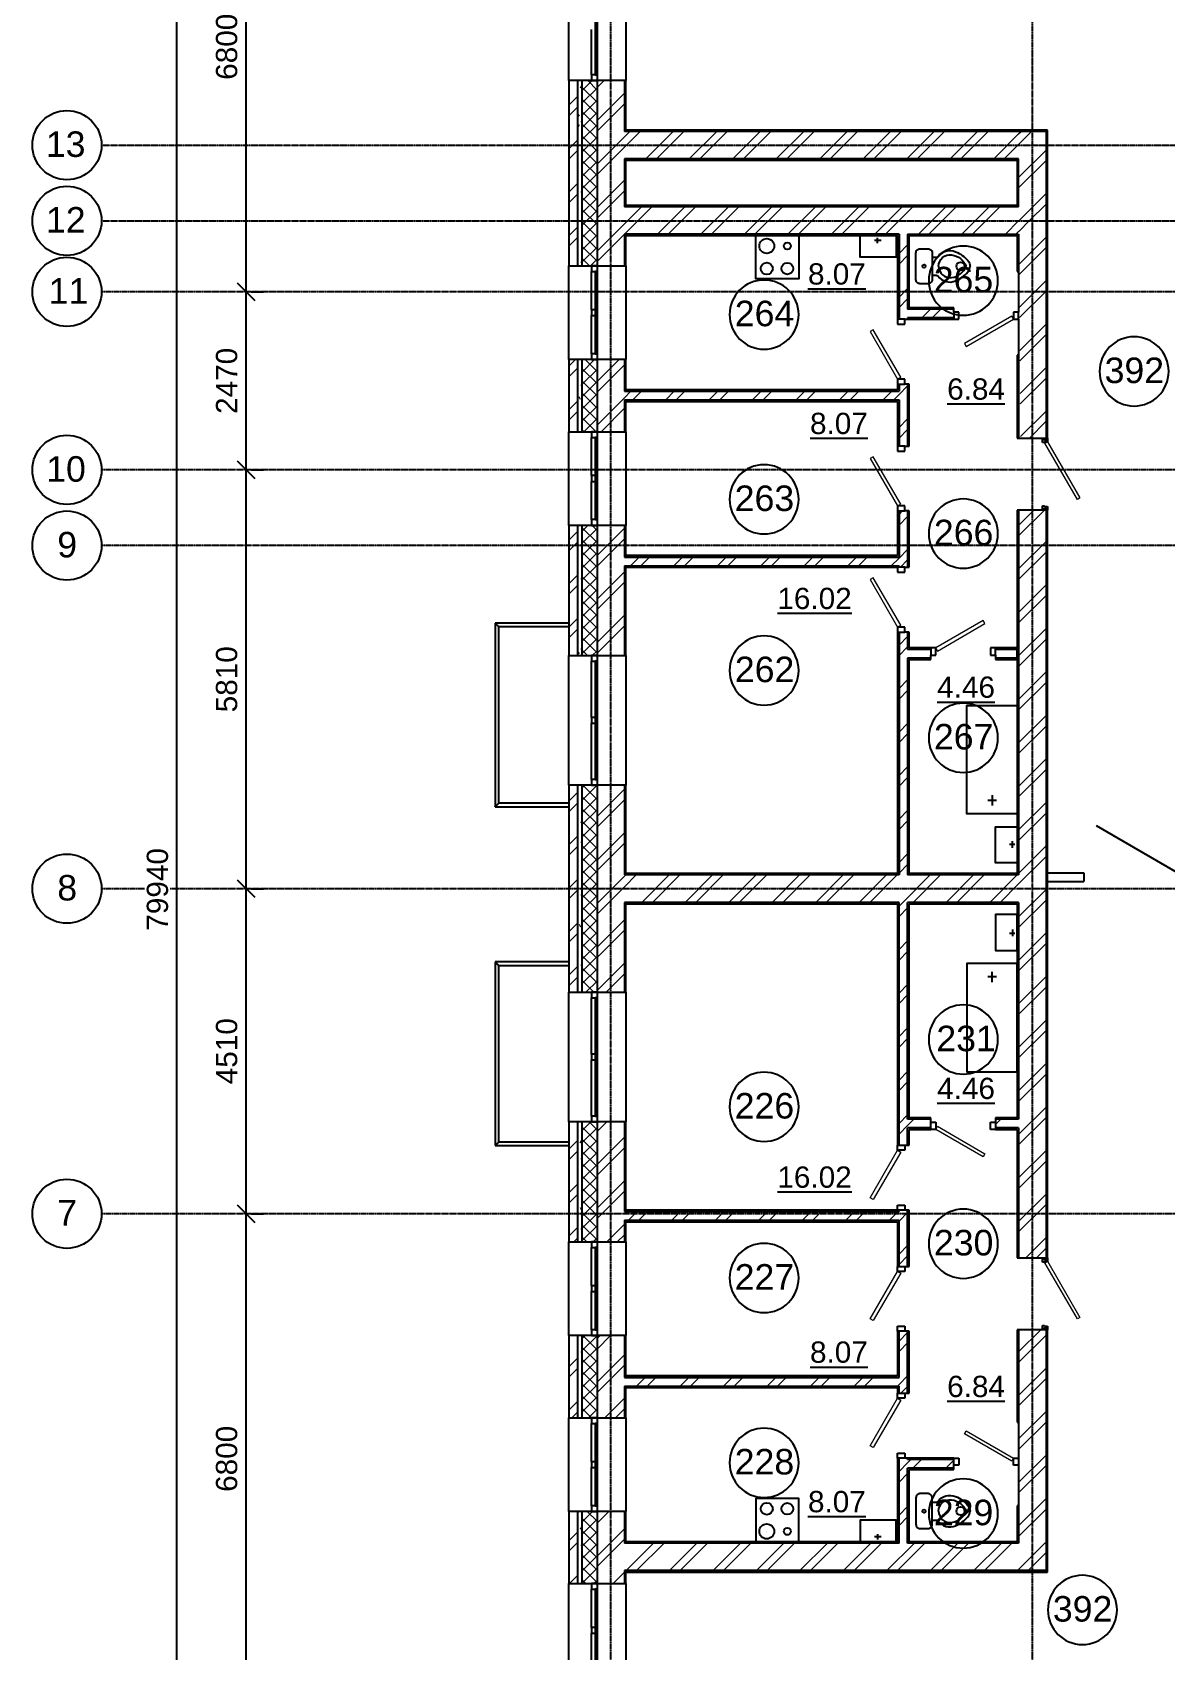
# Model space of a CAD drawing. Header units: millimetres. Extents: x -3463 to 813393, y -106315 to 159215.
# Drawn here: x 265026 to 280738, y 34121 to 56558 of the extents above; entities that cross this region are included whole.
import ezdxf

# ---------------------------------------------------------------- set-up
doc = ezdxf.new("R2010")
doc.units = ezdxf.units.MM
doc.linetypes.add('Линия сетки', pattern=[22.225, 12.7, -3.175, 3.175, -3.175])
doc.layers.add('AXIS_', color=252, linetype='Continuous')
doc.layers.add('PLANS_', color=252, linetype='Continuous')
doc.styles.add('arial', font='arial.ttf')
doc.styles.add('Arial_1', font='arial.ttf', dxfattribs={"height": 295.05988})

# ---------------------------------------------------------------- blocks, each defined once
blk = doc.blocks.new('_Oblique')
at = {"color": 0, "linetype": 'ByBlock', "lineweight": -2}
blk.add_line((-0.5, -0.5), (0.5, 0.5), dxfattribs=at)
blk = doc.blocks.new('A$C3b8b2b00')
at = {"layer": 'AXIS_', "linetype": 'Линия сетки'}
for p, q in [((-5210, -43892), (-5210, 40959)), ((640, -43892), (640, 40959)), ((-12276, 9956), (16266, 9956)), ((-12276, 8906), (16266, 8906)), ((16266, 7921), (-12276, 7921)), ((16266, 5451), (-12276, 5451)), ((16266, 4401), (-12276, 4401)), ((16266, -359), (-12276, -359)), ((16266, -4869), (-12276, -4869))]:
    blk.add_line(p, q, dxfattribs=at)
at = {"layer": 'AXIS_'}
for p, q in [((-11229, -40579), (-11229, 39841)), ((-10269, 7681), (-10269, 14961)), ((-10269, 5211), (-10269, 8161)), ((-10198, 7921), (-10029, 7921)), ((-10198, 7921), (-10029, 7921)), ((-10269, -599), (-10269, 5691)), ((-10198, 5451), (-10029, 5451)), ((-10198, 5451), (-10029, 5451)), ((-10269, -5109), (-10269, -119)), ((-10198, -359), (-10029, -359)), ((-10198, -359), (-10029, -359)), ((-10269, -11909), (-10269, -4629)), ((-10198, -4869), (-10029, -4869)), ((-10198, -4869), (-10029, -4869))]:
    blk.add_line(p, q, dxfattribs=at)
for centre in [(-12756, 9956), (-12756, 8906), (-12756, 7921), (-12756, 5451), (-12756, 4401), (-12756, -359), (-12756, -4869)]:
    blk.add_circle(centre, 480, dxfattribs=at)
at = {"layer": 'PLANS_'}
for p, q in [((-5790, 10851), (-5790, 12351)), ((-5000, 12351), (-5000, 10851)), ((-5425, 12271), (-5425, 10931)), ((-5395, 10931), (-5395, 12271)), ((-5475, 10931), (-5475, 11561)), ((-5670, 10851), (-5670, 8281)), ((-5610, 10851), (-5610, 8281)), ((-5395, 10931), (-5475, 10931)), ((-5475, 10931), (-5475, 10851)), ((-5475, 10851), (-5395, 10851)), ((-5425, 10931), (-5395, 10931)), ((-5400, 10851), (-5400, 8281)), ((-5395, 10851), (-5395, 10931)), ((-5020, 10851), (-5020, 10146)), ((830, 10146), (-5020, 10146)), ((-5000, 10166), (-5000, 10146)), ((830, 10146), (830, 5891)), ((-5020, 9766), (-5020, 9101)), ((450, 9766), (-5020, 9766)), ((-5000, 9766), (-5000, 9746)), ((450, 9101), (450, 9766)), ((450, 9101), (-5020, 9101)), ((-5000, 9121), (-5000, 9101)), ((-5020, 8721), (-5020, 8281)), ((-1210, 8721), (-5020, 8721)), ((-5000, 8721), (-5000, 8701)), ((-1210, 8721), (-1210, 7541)), ((-1090, 8721), (-1090, 7681)), ((-1090, 8721), (450, 8721)), ((450, 8721), (450, 8201)), ((-5790, 6981), (-5790, 8281)), ((-5395, 8281), (-5475, 8281)), ((-5475, 8281), (-5475, 8201)), ((-5475, 8201), (-5395, 8201)), ((-5475, 7671), (-5475, 8201)), ((-5395, 8201), (-5425, 8201)), ((-5425, 8201), (-5425, 7061)), ((-5395, 8201), (-5395, 8281)), ((-5395, 7061), (-5395, 8201)), ((-5000, 8281), (-5000, 6981)), ((-5395, 7671), (-5475, 7671)), ((-5475, 7671), (-5475, 7591)), ((-5395, 7591), (-5395, 7671)), ((-450, 7681), (-1090, 7681)), ((-380, 7641), (-450, 7641)), ((-450, 7641), (-450, 7541)), ((-380, 7541), (-380, 7641)), ((450, 7641), (380, 7641)), ((380, 7641), (380, 7541)), ((450, 7541), (450, 7641)), ((-5475, 7591), (-5395, 7591)), ((-5475, 7061), (-5475, 7591)), ((-1130, 7541), (-1230, 7541)), ((-1230, 7541), (-1230, 7471)), ((-1230, 7471), (-1130, 7471)), ((-1130, 7471), (-1130, 7541)), ((-1090, 7561), (-1090, 7541)), ((-450, 7561), (-1090, 7561)), ((-450, 7541), (-380, 7541)), ((380, 7541), (450, 7541)), ((-5670, 6981), (-5670, 5981)), ((-5610, 6981), (-5610, 5981)), ((-5395, 7061), (-5475, 7061)), ((-5475, 7061), (-5475, 6981)), ((-5475, 6981), (-5395, 6981)), ((-5425, 7061), (-5395, 7061)), ((-5400, 6981), (-5400, 5981)), ((-5395, 6981), (-5395, 7061)), ((-5020, 6981), (-5020, 6541)), ((450, 7041), (450, 5891)), ((-5020, 6541), (-1210, 6541)), ((-5000, 6561), (-5000, 6541)), ((-1230, 6711), (-1230, 6641)), ((-1130, 6711), (-1230, 6711)), ((-1230, 6641), (-1130, 6641)), ((-1210, 6641), (-1210, 6541)), ((-1130, 6641), (-1130, 6711)), ((-1090, 6641), (-1090, 5781)), ((-5020, 6421), (-1210, 6421)), ((-5020, 6421), (-5020, 5981)), ((-5000, 6421), (-5000, 6401)), ((-1210, 6421), (-1210, 5781)), ((-5790, 4681), (-5790, 5981)), ((-5395, 5981), (-5475, 5981)), ((-5475, 5981), (-5475, 5901)), ((-5475, 5901), (-5395, 5901)), ((-5475, 5371), (-5475, 5901)), ((-5395, 5901), (-5425, 5901)), ((-5425, 5901), (-5425, 4761)), ((-5395, 5901), (-5395, 5981)), ((-5395, 4761), (-5395, 5901)), ((-5000, 5981), (-5000, 4681)), ((780, 5891), (850, 5891)), ((780, 5871), (780, 5891)), ((780, 5831), (780, 5871)), ((780, 5871), (850, 5871)), ((850, 5871), (780, 5871)), ((810, 5841), (810, 5831)), ((850, 5841), (810, 5841)), ((850, 5891), (850, 5871)), ((850, 5871), (850, 5841)), ((-1130, 5781), (-1230, 5781)), ((-1230, 5781), (-1230, 5711)), ((-1230, 5711), (-1130, 5711)), ((-1130, 5711), (-1130, 5781)), ((810, 5831), (780, 5831)), ((-5395, 5371), (-5475, 5371)), ((-5475, 5371), (-5475, 5291)), ((-5475, 5291), (-5395, 5291)), ((-5475, 4761), (-5475, 5291)), ((-5395, 5291), (-5395, 5371)), ((-1230, 4951), (-1230, 4881)), ((-1130, 4951), (-1230, 4951)), ((-1130, 4881), (-1130, 4951)), ((780, 4951), (810, 4951)), ((780, 4911), (780, 4951)), ((810, 4951), (810, 4941)), ((810, 4941), (850, 4941)), ((850, 4941), (850, 4911)), ((-5395, 4761), (-5475, 4761)), ((-5475, 4761), (-5475, 4681)), ((-5425, 4761), (-5395, 4761)), ((-5395, 4681), (-5395, 4761)), ((-1230, 4881), (-1130, 4881)), ((-1210, 4881), (-1210, 4241)), ((-1090, 4881), (-1090, 4101)), ((450, 4891), (450, -169)), ((850, 4911), (780, 4911)), ((780, 4891), (780, 4911)), ((780, 4911), (850, 4911)), ((850, 4891), (780, 4891)), ((830, 4891), (830, -5479)), ((850, 4911), (850, 4891)), ((-5670, 4681), (-5670, 2876)), ((-5610, 4681), (-5610, 2876)), ((-5475, 4681), (-5395, 4681)), ((-5400, 4681), (-5400, 2876)), ((-5020, 4681), (-5020, 4241)), ((-5020, 4241), (-1210, 4241)), ((-5020, 4121), (-1210, 4121)), ((-5020, 4121), (-5020, 2876)), ((-5000, 4261), (-5000, 4241)), ((-5000, 4121), (-5000, 4101)), ((-1130, 4101), (-1230, 4101)), ((-1230, 4101), (-1230, 4031)), ((-1210, 4121), (-1210, 4101)), ((-1130, 4031), (-1130, 4101)), ((-1230, 4031), (-1130, 4031)), ((-5790, 3326), (-6815, 3326)), ((-6815, 3326), (-6815, 776)), ((-6765, 3276), (-5790, 3276)), ((-6765, 826), (-6765, 3276)), ((-1230, 3271), (-1230, 3201)), ((-1130, 3271), (-1230, 3271)), ((-1230, 3201), (-1130, 3201)), ((-1210, 3201), (-1210, -169)), ((-1130, 3201), (-1130, 3271)), ((-1090, 3201), (-1090, 2961)), ((-770, 2961), (-1090, 2961)), ((-700, 2981), (-770, 2981)), ((-770, 2981), (-770, 2881)), ((-700, 2881), (-700, 2981)), ((60, 2981), (60, 2881)), ((130, 2981), (60, 2981)), ((130, 2881), (130, 2981)), ((430, 2961), (130, 2961)), ((-5790, 1076), (-5790, 2876)), ((-5395, 2876), (-5475, 2876)), ((-5475, 2876), (-5475, 2796)), ((-5475, 2796), (-5395, 2796)), ((-5475, 2016), (-5475, 2796)), ((-5395, 2796), (-5425, 2796)), ((-5425, 2796), (-5425, 1156)), ((-5395, 2796), (-5395, 2876)), ((-5395, 1156), (-5395, 2796)), ((-5000, 2876), (-5000, 1076)), ((-1090, 2841), (-1090, -169)), ((-770, 2841), (-1090, 2841)), ((-770, 2881), (-700, 2881)), ((60, 2881), (130, 2881)), ((430, 2841), (130, 2841)), ((-5395, 2016), (-5475, 2016)), ((-5475, 2016), (-5475, 1936)), ((-5475, 1936), (-5395, 1936)), ((-5475, 1156), (-5475, 1936)), ((-5395, 1936), (-5395, 2016)), ((-5395, 1156), (-5475, 1156)), ((-5475, 1156), (-5475, 1076)), ((-5425, 1156), (-5395, 1156)), ((-5395, 1076), (-5395, 1156)), ((-5670, 1076), (-5670, -1794)), ((-5610, 1076), (-5610, -1794)), ((-5475, 1076), (-5395, 1076)), ((-5400, 1076), (-5400, -1794)), ((-5020, 1076), (-5020, -169)), ((-6815, 776), (-5790, 776)), ((-5790, 826), (-6765, 826)), ((-1210, -169), (-5020, -169)), ((-5000, -149), (-5000, -169)), ((450, -169), (-1090, -169)), ((-1210, -549), (-5020, -549)), ((-5020, -549), (-5020, -1794)), ((-5000, -549), (-5000, -569)), ((-1210, -3919), (-1210, -549)), ((450, -549), (-1090, -549)), ((-1090, -3559), (-1090, -549)), ((450, -549), (450, -3559)), ((-5790, -1374), (-6815, -1374)), ((-6815, -1374), (-6815, -3924)), ((-6765, -1424), (-5790, -1424)), ((-6765, -3874), (-6765, -1424)), ((-5790, -3594), (-5790, -1794)), ((-5395, -1794), (-5475, -1794)), ((-5475, -1794), (-5475, -1874)), ((-5395, -1874), (-5395, -1794)), ((-5000, -1794), (-5000, -3594)), ((-5475, -1874), (-5395, -1874)), ((-5475, -2654), (-5475, -1874)), ((-5395, -1874), (-5425, -1874)), ((-5425, -1874), (-5425, -3514)), ((-5395, -3514), (-5395, -1874)), ((-5395, -2654), (-5475, -2654)), ((-5475, -2654), (-5475, -2734)), ((-5395, -2734), (-5395, -2654)), ((-5475, -2734), (-5395, -2734)), ((-5475, -3514), (-5475, -2734)), ((-5395, -3514), (-5475, -3514)), ((-5475, -3514), (-5475, -3594)), ((-5425, -3514), (-5395, -3514)), ((-5395, -3594), (-5395, -3514)), ((-770, -3559), (-1090, -3559)), ((450, -3559), (130, -3559)), ((-5670, -3594), (-5670, -5259)), ((-5610, -3594), (-5610, -5259)), ((-5475, -3594), (-5395, -3594)), ((-5400, -3594), (-5400, -5259)), ((-5020, -3594), (-5020, -4839)), ((-1090, -3919), (-1090, -3679)), ((-770, -3679), (-1090, -3679)), ((-770, -3599), (-700, -3599)), ((-770, -3699), (-770, -3599)), ((-700, -3699), (-770, -3699)), ((-700, -3599), (-700, -3699)), ((60, -3599), (130, -3599)), ((60, -3699), (60, -3599)), ((130, -3699), (60, -3699)), ((130, -3599), (130, -3699)), ((450, -3679), (130, -3679)), ((450, -3679), (450, -5479)), ((-6815, -3924), (-5790, -3924)), ((-5790, -3874), (-6765, -3874)), ((-1230, -3919), (-1130, -3919)), ((-1230, -3989), (-1230, -3919)), ((-1130, -3989), (-1230, -3989)), ((-1130, -3919), (-1130, -3989)), ((-5020, -4839), (-1210, -4839)), ((-5000, -4819), (-5000, -4839)), ((-1230, -4819), (-1230, -4749)), ((-1230, -4749), (-1130, -4749)), ((-1130, -4819), (-1230, -4819)), ((-1210, -4839), (-1210, -4819)), ((-1130, -4749), (-1130, -4819)), ((-1090, -5599), (-1090, -4819)), ((-5020, -4959), (-1210, -4959)), ((-5020, -4959), (-5020, -5259)), ((-5000, -4959), (-5000, -4979)), ((-1210, -5599), (-1210, -4959)), ((-5790, -6559), (-5790, -5259)), ((-5395, -5259), (-5475, -5259)), ((-5475, -5259), (-5475, -5339)), ((-5475, -5339), (-5395, -5339)), ((-5475, -5869), (-5475, -5339)), ((-5395, -5339), (-5425, -5339)), ((-5425, -5339), (-5425, -6479)), ((-5395, -5339), (-5395, -5259)), ((-5395, -6479), (-5395, -5339)), ((-5000, -5259), (-5000, -6559)), ((-1230, -5599), (-1130, -5599)), ((-1230, -5669), (-1230, -5599)), ((-1130, -5599), (-1130, -5669)), ((780, -5479), (850, -5479)), ((780, -5499), (780, -5479)), ((780, -5539), (780, -5499)), ((780, -5499), (850, -5499)), ((850, -5499), (780, -5499)), ((810, -5539), (780, -5539)), ((810, -5529), (810, -5539)), ((850, -5529), (810, -5529)), ((850, -5479), (850, -5499)), ((850, -5499), (850, -5529)), ((-1130, -5669), (-1230, -5669)), ((-5395, -5869), (-5475, -5869)), ((-5475, -5869), (-5475, -5949)), ((-5475, -5949), (-5395, -5949)), ((-5475, -6479), (-5475, -5949)), ((-5395, -5949), (-5395, -5869)), ((-5395, -6479), (-5475, -6479)), ((-5475, -6479), (-5475, -6559)), ((-5425, -6479), (-5395, -6479)), ((-5395, -6559), (-5395, -6479)), ((-1230, -6499), (-1230, -6429)), ((-1230, -6429), (-1130, -6429)), ((-1130, -6499), (-1230, -6499)), ((-1210, -7139), (-1210, -6499)), ((-1130, -6429), (-1130, -6499)), ((-1090, -7359), (-1090, -6499)), ((450, -6479), (450, -7759)), ((780, -6419), (810, -6419)), ((780, -6459), (780, -6419)), ((850, -6459), (780, -6459)), ((780, -6479), (780, -6459)), ((780, -6459), (850, -6459)), ((850, -6479), (780, -6479)), ((810, -6419), (810, -6429)), ((810, -6429), (850, -6429)), ((830, -6479), (830, -9819)), ((850, -6429), (850, -6459)), ((850, -6459), (850, -6479)), ((-5670, -6559), (-5670, -7699)), ((-5610, -6559), (-5610, -7699)), ((-5475, -6559), (-5395, -6559)), ((-5400, -6559), (-5400, -7699)), ((-5020, -6559), (-5020, -7139)), ((-5020, -7139), (-1210, -7139)), ((-5000, -7119), (-5000, -7139)), ((-5020, -7259), (-1210, -7259)), ((-5020, -7259), (-5020, -7699)), ((-5000, -7259), (-5000, -7279)), ((-1230, -7359), (-1130, -7359)), ((-1230, -7429), (-1230, -7359)), ((-1210, -7359), (-1210, -7259)), ((-1130, -7359), (-1130, -7429)), ((-1130, -7429), (-1230, -7429)), ((-5790, -8999), (-5790, -7699)), ((-5395, -7699), (-5475, -7699)), ((-5475, -7699), (-5475, -7779)), ((-5475, -7779), (-5395, -7779)), ((-5475, -8309), (-5475, -7779)), ((-5395, -7779), (-5425, -7779)), ((-5425, -7779), (-5425, -8919)), ((-5395, -7779), (-5395, -7699)), ((-5395, -8919), (-5395, -7779)), ((-5000, -7699), (-5000, -8999)), ((-1230, -8259), (-1230, -8189)), ((-1230, -8189), (-1130, -8189)), ((-1130, -8259), (-1230, -8259)), ((-1210, -9439), (-1210, -8259)), ((-1130, -8189), (-1130, -8259)), ((-1090, -8279), (-1090, -8259)), ((-450, -8279), (-1090, -8279)), ((-450, -8259), (-380, -8259)), ((-450, -8359), (-450, -8259)), ((-380, -8259), (-380, -8359)), ((380, -8359), (380, -8259)), ((380, -8259), (450, -8259)), ((450, -8259), (450, -8359)), ((-5395, -8309), (-5475, -8309)), ((-5475, -8309), (-5475, -8389)), ((-5475, -8389), (-5395, -8389)), ((-5475, -8919), (-5475, -8389)), ((-5395, -8389), (-5395, -8309)), ((-1090, -9439), (-1090, -8399)), ((-450, -8399), (-1090, -8399)), ((-380, -8359), (-450, -8359)), ((450, -8359), (380, -8359)), ((-5395, -8919), (-5475, -8919)), ((-5475, -8919), (-5475, -8999)), ((-5425, -8919), (-5395, -8919)), ((-5395, -8999), (-5395, -8919)), ((450, -8919), (450, -9439)), ((-5670, -8999), (-5670, -9999)), ((-5610, -8999), (-5610, -9999)), ((-5475, -8999), (-5395, -8999)), ((-5400, -8999), (-5400, -9999)), ((-5020, -8999), (-5020, -9439)), ((-5000, -9419), (-5000, -9439)), ((-1210, -9439), (-5020, -9439)), ((450, -9439), (-1090, -9439)), ((830, -9819), (-5020, -9819)), ((-5020, -9819), (-5020, -9999)), ((-5000, -9819), (-5000, -9839)), ((-5790, -11299), (-5790, -9999)), ((-5395, -9999), (-5475, -9999)), ((-5475, -9999), (-5475, -10079)), ((-5475, -10079), (-5395, -10079)), ((-5475, -10609), (-5475, -10079)), ((-5395, -10079), (-5425, -10079)), ((-5425, -10079), (-5425, -11219)), ((-5395, -10079), (-5395, -9999)), ((-5395, -11219), (-5395, -10079)), ((-5000, -9999), (-5000, -11299)), ((-5395, -10609), (-5475, -10609)), ((-5475, -10609), (-5475, -10689)), ((-5475, -10689), (-5395, -10689)), ((-5475, -11219), (-5475, -10689)), ((-5395, -10689), (-5395, -10609))]:
    blk.add_line(p, q, dxfattribs=at)
at = {"layer": 'PLANS_', "lineweight": 25}
for p, q in [((-5000, 10851), (-5790, 10851)), ((-5790, 10851), (-5790, 8281)), ((-5000, 10166), (-5000, 10851)), ((850, 10166), (-5000, 10166)), ((850, 5891), (850, 10166)), ((-5000, 9121), (-5000, 9746)), ((-5000, 9746), (430, 9746)), ((430, 9746), (430, 9121)), ((430, 9121), (-5000, 9121)), ((-5000, 8281), (-5000, 8701)), ((-5000, 8701), (-1230, 8701)), ((-1230, 8701), (-1230, 7541)), ((-1070, 7701), (-1070, 8701)), ((-1070, 8701), (430, 8701)), ((430, 8701), (430, 8201)), ((-5790, 8281), (-5000, 8281)), ((430, 8201), (450, 8201)), ((450, 8201), (450, 7641)), ((-450, 7701), (-1070, 7701)), ((-450, 7641), (-450, 7701)), ((-1130, 7541), (-450, 7541)), ((450, 7541), (450, 7041)), ((-5000, 6981), (-5790, 6981)), ((-5790, 6981), (-5790, 5981)), ((-5000, 6561), (-5000, 6981)), ((450, 7041), (430, 7041)), ((430, 7041), (430, 5891)), ((-1230, 6561), (-5000, 6561)), ((-1230, 6641), (-1230, 6561)), ((-1070, 6641), (-1130, 6641)), ((-1070, 5781), (-1070, 6641)), ((-5000, 6401), (-1230, 6401)), ((-5000, 5981), (-5000, 6401)), ((-1230, 6401), (-1230, 5781)), ((-5790, 5981), (-5000, 5981)), ((430, 5891), (780, 5891)), ((-1130, 5781), (-1070, 5781)), ((-1230, 4881), (-1230, 4261)), ((-1070, 4881), (-1130, 4881)), ((-1070, 4101), (-1070, 4881)), ((780, 4891), (430, 4891)), ((430, 4891), (430, -149)), ((850, -5479), (850, 4891)), ((-5000, 4681), (-5790, 4681)), ((-5790, 4681), (-5790, 2876)), ((-5000, 4261), (-5000, 4681)), ((-1230, 4261), (-5000, 4261)), ((-5000, 4101), (-1230, 4101)), ((-5000, 2876), (-5000, 4101)), ((-1130, 4101), (-1070, 4101)), ((-1230, 3201), (-1230, -149)), ((-1070, 3201), (-1130, 3201)), ((-1070, 2981), (-1070, 3201)), ((-770, 2981), (-1070, 2981)), ((430, 2981), (130, 2981)), ((430, 2821), (430, 2981)), ((-5790, 2876), (-5000, 2876)), ((-1070, -149), (-1070, 2821)), ((-1070, 2821), (-770, 2821)), ((-770, 2821), (-770, 2881)), ((130, 2881), (130, 2821)), ((130, 2821), (430, 2821)), ((-5000, 1076), (-5790, 1076)), ((-5790, 1076), (-5790, -1794)), ((-5000, -149), (-5000, 1076)), ((-1230, -149), (-5000, -149)), ((430, -149), (-1070, -149)), ((-5000, -569), (-1230, -569)), ((-5000, -1794), (-5000, -569)), ((-1230, -569), (-1230, -3919)), ((-1070, -569), (430, -569)), ((-1070, -3539), (-1070, -569)), ((430, -569), (430, -3539)), ((-5790, -1794), (-5000, -1794)), ((-770, -3539), (-1070, -3539)), ((-770, -3599), (-770, -3539)), ((430, -3539), (130, -3539)), ((130, -3539), (130, -3599)), ((-5000, -3594), (-5790, -3594)), ((-5790, -3594), (-5790, -5259)), ((-5000, -4819), (-5000, -3594)), ((-1070, -3919), (-1070, -3699)), ((-1070, -3699), (-770, -3699)), ((130, -3699), (430, -3699)), ((430, -3699), (430, -5479)), ((-1130, -3919), (-1070, -3919)), ((-1230, -4819), (-5000, -4819)), ((-1070, -4819), (-1130, -4819)), ((-1070, -5599), (-1070, -4819)), ((-5000, -4979), (-1230, -4979)), ((-5000, -5259), (-5000, -4979)), ((-1230, -4979), (-1230, -5599)), ((-5790, -5259), (-5000, -5259)), ((-1130, -5599), (-1070, -5599)), ((430, -5479), (780, -5479)), ((-1230, -6499), (-1230, -7119)), ((-1070, -6499), (-1130, -6499)), ((-1070, -7359), (-1070, -6499)), ((780, -6479), (430, -6479)), ((430, -6479), (430, -7759)), ((850, -9839), (850, -6479)), ((-5000, -6559), (-5790, -6559)), ((-5790, -6559), (-5790, -7699)), ((-5000, -7119), (-5000, -6559)), ((-1230, -7119), (-5000, -7119)), ((-5000, -7279), (-1230, -7279)), ((-5000, -7699), (-5000, -7279)), ((-1230, -7279), (-1230, -7359)), ((-1130, -7359), (-1070, -7359)), ((-5790, -7699), (-5000, -7699)), ((430, -7759), (450, -7759)), ((450, -7759), (450, -8259)), ((-1230, -8259), (-1230, -9419)), ((-450, -8259), (-1130, -8259)), ((-1070, -9419), (-1070, -8419)), ((-1070, -8419), (-450, -8419)), ((-450, -8419), (-450, -8359)), ((450, -8359), (450, -8919)), ((450, -8919), (430, -8919)), ((430, -8919), (430, -9419)), ((-5000, -8999), (-5790, -8999)), ((-5790, -8999), (-5790, -9999)), ((-5000, -9419), (-5000, -8999)), ((-1230, -9419), (-5000, -9419)), ((430, -9419), (-1070, -9419)), ((-5000, -9839), (850, -9839)), ((-5000, -9999), (-5000, -9839)), ((-5790, -9999), (-5000, -9999))]:
    blk.add_line(p, q, dxfattribs=at)
at = {"layer": 'PLANS_', "linetype": 'Continuous', "lineweight": 9}
for p, q in [((-5615, 10782), (-5635, 10748)), ((-5610, 10708), (-5467, 10851)), ((-5400, 10721), (-5530, 10851)), ((-5400, 10754), (-5303, 10851)), ((-5790, 10510), (-5670, 10630)), ((-5400, 10551), (-5610, 10761)), ((-5610, 10538), (-5400, 10748)), ((-5400, 10382), (-5610, 10592)), ((-5610, 10368), (-5400, 10578)), ((-5400, 10296), (-5020, 10676)), ((-5790, 10364), (-5670, 10484)), ((-5646, 10360), (-5666, 10395)), ((-5400, 10212), (-5610, 10422)), ((-5610, 10198), (-5400, 10408)), ((-5400, 10150), (-5020, 10530)), ((-5648, 10238), (-5668, 10203)), ((-5626, 10284), (-5610, 10284)), ((-5400, 10042), (-5610, 10252)), ((-5610, 10029), (-5400, 10239)), ((-5020, 10073), (-4947, 10146)), ((-5020, 9927), (-4801, 10146)), ((-4724, 9766), (-4344, 10146)), ((-4577, 9766), (-4197, 10146)), ((-4120, 9766), (-3740, 10146)), ((-3974, 9766), (-3594, 10146)), ((-3517, 9766), (-3137, 10146)), ((-3370, 9766), (-2990, 10146)), ((-2913, 9766), (-2533, 10146)), ((-2767, 9766), (-2387, 10146)), ((-2310, 9766), (-1930, 10146)), ((-2164, 9766), (-1784, 10146)), ((-1706, 9766), (-1326, 10146)), ((-1560, 9766), (-1180, 10146)), ((-1103, 9766), (-723, 10146)), ((-957, 9766), (-577, 10146)), ((-499, 9766), (-119, 10146)), ((-353, 9766), (27, 10146)), ((104, 9766), (450, 10112)), ((450, 10112), (484, 10146)), ((450, 9965), (630, 10146)), ((-5790, 9906), (-5670, 10026)), ((-5790, 9760), (-5670, 9880)), ((-5400, 9873), (-5610, 10083)), ((-5610, 9859), (-5400, 10069)), ((-5400, 9703), (-5610, 9913)), ((-5610, 9689), (-5400, 9899)), ((-5400, 9693), (-5020, 10073)), ((-5400, 9547), (-5020, 9927)), ((250, 9766), (450, 9965)), ((450, 9508), (830, 9888)), ((-5400, 9533), (-5610, 9743)), ((-5610, 9520), (-5400, 9730)), ((450, 9362), (830, 9742)), ((-5400, 9363), (-5610, 9573)), ((-5610, 9350), (-5400, 9560)), ((-5400, 9090), (-5020, 9470)), ((-5790, 9303), (-5670, 9423)), ((-5790, 9157), (-5670, 9277)), ((-5626, 9309), (-5610, 9309)), ((-5400, 9194), (-5610, 9404)), ((-5610, 9180), (-5400, 9390)), ((-5400, 9024), (-5610, 9234)), ((-5610, 9011), (-5400, 9221)), ((-5400, 8943), (-5020, 9323)), ((456, 8911), (830, 9285)), ((-5400, 8854), (-5610, 9064)), ((-5610, 8841), (-5400, 9051)), ((-5020, 8866), (-4785, 9101)), ((-5019, 8721), (-4639, 9101)), ((-4562, 8721), (-4182, 9101)), ((-4415, 8721), (-4035, 9101)), ((-3958, 8721), (-3578, 9101)), ((-3812, 8721), (-3432, 9101)), ((-3355, 8721), (-2975, 9101)), ((-3209, 8721), (-2829, 9101)), ((-2751, 8721), (-2371, 9101)), ((-2605, 8721), (-2225, 9101)), ((-2148, 8721), (-1768, 9101)), ((-2002, 8721), (-1622, 9101)), ((-1544, 8721), (-1164, 9101)), ((-1398, 8721), (-1018, 9101)), ((-941, 8721), (-561, 9101)), ((-795, 8721), (-415, 9101)), ((-337, 8721), (43, 9101)), ((-191, 8721), (189, 9101)), ((602, 8911), (830, 9139)), ((-5790, 8700), (-5670, 8820)), ((-5670, 8939), (-5670, 8939)), ((-5400, 8685), (-5610, 8895)), ((-5610, 8671), (-5400, 8881)), ((-5400, 8486), (-5020, 8866)), ((266, 8721), (450, 8905)), ((412, 8721), (450, 8759)), ((450, 8905), (456, 8911)), ((451, 8760), (602, 8911)), ((-5790, 8553), (-5670, 8673)), ((-5400, 8515), (-5610, 8725)), ((-5610, 8501), (-5400, 8711)), ((-5400, 8345), (-5610, 8555)), ((-5610, 8332), (-5400, 8542)), ((-5400, 8340), (-5020, 8720)), ((-1210, 8452), (-1090, 8572)), ((455, 8306), (830, 8681)), ((456, 8161), (830, 8535)), ((-5626, 8334), (-5610, 8334)), ((-5505, 8281), (-5610, 8386)), ((-5491, 8281), (-5400, 8372)), ((-1210, 8305), (-1090, 8425)), ((460, 7708), (830, 8078)), ((-1210, 7848), (-1090, 7968)), ((461, 7563), (830, 7932)), ((-1210, 7702), (-1090, 7822)), ((-894, 7561), (-774, 7681)), ((-748, 7561), (-628, 7681)), ((465, 7109), (830, 7474)), ((466, 6964), (830, 7328)), ((-5790, 6889), (-5698, 6981)), ((-5610, 6974), (-5603, 6981)), ((-5610, 6804), (-5434, 6981)), ((-5400, 6818), (-5563, 6981)), ((-5400, 6676), (-5095, 6981)), ((-5790, 6743), (-5670, 6863)), ((-5400, 6648), (-5610, 6858)), ((-5610, 6635), (-5400, 6845)), ((-5400, 6529), (-5020, 6909)), ((470, 6511), (830, 6871)), ((-5626, 6627), (-5610, 6627)), ((-5400, 6478), (-5610, 6688)), ((-5610, 6465), (-5400, 6675)), ((-5400, 6309), (-5610, 6519)), ((-5020, 6452), (-4931, 6541)), ((-4905, 6421), (-4785, 6541)), ((-4448, 6421), (-4328, 6541)), ((-4302, 6421), (-4182, 6541)), ((-3844, 6421), (-3724, 6541)), ((-3698, 6421), (-3578, 6541)), ((-3241, 6421), (-3121, 6541)), ((-3095, 6421), (-2975, 6541)), ((-2637, 6421), (-2517, 6541)), ((-2491, 6421), (-2371, 6541)), ((-2034, 6421), (-1914, 6541)), ((-1888, 6421), (-1768, 6541)), ((-1430, 6421), (-1310, 6541)), ((-1210, 6495), (-1090, 6615)), ((471, 6366), (830, 6725)), ((-5790, 6286), (-5670, 6406)), ((-5628, 6428), (-5648, 6463)), ((-5610, 6295), (-5400, 6505)), ((-5400, 6139), (-5610, 6349)), ((-5610, 6126), (-5400, 6336)), ((-5400, 6072), (-5020, 6452)), ((-5345, 5981), (-5020, 6306)), ((-1284, 6421), (-1210, 6495)), ((-5790, 6139), (-5670, 6259)), ((-5411, 5981), (-5610, 6179)), ((-5585, 5981), (-5400, 6166)), ((-1210, 6038), (-1090, 6158)), ((475, 5912), (830, 6267)), ((600, 5891), (829, 6120)), ((-5581, 5981), (-5610, 6010)), ((-5415, 5981), (-5400, 5996)), ((-1210, 5892), (-1090, 6012)), ((-1210, 4831), (-1160, 4881)), ((-1210, 4685), (-1090, 4805)), ((450, 4680), (660, 4891)), ((450, 4534), (807, 4891)), ((-5790, 4475), (-5670, 4595)), ((-5610, 4598), (-5527, 4681)), ((-5400, 4442), (-5610, 4652)), ((-5610, 4428), (-5400, 4638)), ((-5400, 4612), (-5469, 4681)), ((-5400, 4262), (-5020, 4642)), ((-5400, 4115), (-5020, 4495)), ((-5008, 4519), (-5020, 4498)), ((-5790, 4329), (-5670, 4449)), ((-5400, 4272), (-5610, 4482)), ((-5610, 4259), (-5400, 4469)), ((-5400, 4103), (-5610, 4313)), ((-5610, 4089), (-5400, 4299)), ((-1210, 4227), (-1090, 4347)), ((450, 4077), (830, 4457)), ((450, 3931), (830, 4311)), ((-5400, 3933), (-5610, 4143)), ((-5610, 3919), (-5400, 4129)), ((-4937, 4121), (-4817, 4241)), ((-4791, 4121), (-4671, 4241)), ((-4334, 4121), (-4214, 4241)), ((-4188, 4121), (-4068, 4241)), ((-3730, 4121), (-3610, 4241)), ((-3584, 4121), (-3464, 4241)), ((-3127, 4121), (-3007, 4241)), ((-2981, 4121), (-2861, 4241)), ((-2524, 4121), (-2404, 4241)), ((-2377, 4121), (-2257, 4241)), ((-1920, 4121), (-1800, 4241)), ((-1774, 4121), (-1654, 4241)), ((-1317, 4121), (-1210, 4227)), ((-1190, 4101), (-1090, 4201)), ((-5790, 3872), (-5670, 3992)), ((-5790, 3725), (-5670, 3845)), ((-5626, 3944), (-5610, 3944)), ((-5400, 3763), (-5610, 3973)), ((-5610, 3750), (-5400, 3960)), ((-5400, 3658), (-5020, 4038)), ((-5400, 3512), (-5020, 3892)), ((450, 3474), (830, 3854)), ((-5400, 3593), (-5610, 3803)), ((-5610, 3580), (-5400, 3790)), ((-5400, 3424), (-5610, 3634)), ((-5610, 3410), (-5400, 3620)), ((450, 3327), (830, 3707)), ((-5790, 3268), (-5670, 3388)), ((-5400, 3254), (-5610, 3464)), ((-5610, 3241), (-5400, 3451)), ((-5400, 3055), (-5020, 3435)), ((-5790, 3122), (-5670, 3242)), ((-5400, 3084), (-5610, 3294)), ((-5610, 3071), (-5400, 3281)), ((-5400, 2909), (-5020, 3289)), ((450, 2870), (830, 3250)), ((-5650, 2919), (-5670, 2884)), ((-5626, 2969), (-5610, 2969)), ((-5400, 2915), (-5610, 3125)), ((-5610, 2901), (-5400, 3111)), ((-5531, 2876), (-5610, 2955)), ((-5466, 2876), (-5400, 2941)), ((-5000, 3069), (-5004, 3063)), ((-1210, 3020), (-1090, 3140)), ((-1210, 2874), (-1090, 2994)), ((450, 2724), (830, 3104)), ((-786, 2841), (-770, 2857)), ((-1210, 2417), (-1090, 2537)), ((450, 2267), (830, 2647)), ((450, 2120), (830, 2500)), ((-1210, 2271), (-1090, 2391)), ((450, 1663), (830, 2043)), ((-1210, 1814), (-1090, 1934)), ((450, 1517), (830, 1897)), ((-1210, 1667), (-1090, 1787)), ((450, 1060), (830, 1440)), ((-1210, 1210), (-1090, 1330)), ((-1210, 1064), (-1090, 1184)), ((450, 913), (830, 1293)), ((-5790, 854), (-5670, 974)), ((-5610, 1034), (-5569, 1076)), ((-5610, 865), (-5400, 1075)), ((-5400, 708), (-5610, 918)), ((-5610, 695), (-5400, 905)), ((-5400, 878), (-5598, 1076)), ((-5400, 1048), (-5428, 1076)), ((-5400, 641), (-5020, 1021)), ((-5790, 708), (-5670, 828)), ((-5400, 539), (-5610, 749)), ((-5610, 525), (-5400, 735)), ((-5400, 495), (-5020, 875)), ((-1210, 607), (-1090, 727)), ((450, 456), (830, 836)), ((450, 310), (830, 690)), ((-5610, 544), (-5622, 566)), ((-5400, 369), (-5610, 579)), ((-5610, 356), (-5400, 566)), ((-1210, 460), (-1090, 580)), ((-5790, 251), (-5670, 371)), ((-5790, 105), (-5670, 225)), ((-5626, 287), (-5610, 287)), ((-5400, 199), (-5610, 409)), ((-5610, 186), (-5400, 396)), ((-5400, 30), (-5610, 240)), ((-5610, 16), (-5400, 226)), ((-5400, 37), (-5020, 417)), ((-5400, -109), (-5020, 271)), ((450, -147), (830, 233)), ((-5400, -140), (-5610, 70)), ((-5610, -154), (-5400, 56)), ((-1210, 3), (-1090, 123)), ((450, -294), (830, 86)), ((-5400, -310), (-5610, -100)), ((-5610, -323), (-5400, -113)), ((-5400, -566), (-5020, -186)), ((-5020, -186), (-5003, -169)), ((-5020, -332), (-4857, -169)), ((-4780, -549), (-4400, -169)), ((-4633, -549), (-4253, -169)), ((-4176, -549), (-3796, -169)), ((-4030, -549), (-3650, -169)), ((-3573, -549), (-3193, -169)), ((-3426, -549), (-3046, -169)), ((-2969, -549), (-2589, -169)), ((-2823, -549), (-2443, -169)), ((-2366, -549), (-1986, -169)), ((-2219, -549), (-1839, -169)), ((-1762, -549), (-1382, -169)), ((-1616, -549), (-1236, -169)), ((-1210, -143), (-1090, -23)), ((-1159, -549), (-779, -169)), ((-1013, -549), (-633, -169)), ((-555, -549), (-175, -169)), ((-409, -549), (-29, -169)), ((48, -549), (428, -169)), ((-5790, -353), (-5670, -233)), ((-5790, -499), (-5670, -379)), ((-5626, -445), (-5610, -445)), ((-5400, -479), (-5610, -269)), ((-5610, -493), (-5400, -283)), ((-5400, -649), (-5610, -439)), ((-5400, -712), (-5020, -332)), ((194, -549), (450, -294)), ((450, -751), (830, -371)), ((-5610, -663), (-5400, -453)), ((-5400, -819), (-5610, -609)), ((-5610, -832), (-5400, -622)), ((-1210, -600), (-1159, -549)), ((-1210, -747), (-1090, -627)), ((450, -897), (830, -517)), ((-5790, -956), (-5670, -836)), ((-5626, -891), (-5646, -856)), ((-5400, -989), (-5610, -779)), ((-5610, -1002), (-5400, -792)), ((-5400, -1170), (-5020, -790)), ((-5790, -1102), (-5670, -982)), ((-5400, -1158), (-5610, -948)), ((-5610, -1172), (-5400, -962)), ((-5400, -1328), (-5610, -1118)), ((-5400, -1316), (-5020, -936)), ((-1210, -1204), (-1090, -1084)), ((450, -1354), (830, -974)), ((450, -1501), (830, -1121)), ((-5610, -1342), (-5400, -1132)), ((-5400, -1498), (-5610, -1288)), ((-5610, -1511), (-5400, -1301)), ((-1210, -1350), (-1090, -1230)), ((-5790, -1560), (-5670, -1440)), ((-5626, -1420), (-5610, -1420)), ((-5400, -1667), (-5610, -1457)), ((-5610, -1681), (-5400, -1471)), ((-5400, -1773), (-5020, -1393)), ((-5275, -1794), (-5020, -1539)), ((-5790, -1706), (-5670, -1586)), ((-5443, -1794), (-5610, -1627)), ((-5554, -1794), (-5400, -1641)), ((-1210, -1807), (-1090, -1687)), ((450, -1958), (830, -1578)), ((450, -2104), (830, -1724)), ((-1210, -1954), (-1090, -1834)), ((450, -2561), (830, -2181)), ((-1210, -2411), (-1090, -2291)), ((-1210, -2557), (-1090, -2437)), ((450, -2707), (830, -2327)), ((-1210, -3014), (-1090, -2894)), ((450, -3165), (830, -2785)), ((-1210, -3161), (-1090, -3041)), ((450, -3311), (830, -2931)), ((-1210, -3618), (-1090, -3498)), ((-1090, -3644), (-1005, -3559)), ((130, -3631), (202, -3559)), ((450, -3768), (830, -3388)), ((450, -3914), (830, -3534)), ((-5610, -3717), (-5487, -3594)), ((-5400, -3874), (-5610, -3664)), ((-5610, -3887), (-5400, -3677)), ((-5400, -3704), (-5510, -3594)), ((-5400, -3730), (-5264, -3594)), ((-5400, -4187), (-5020, -3807)), ((-1210, -3764), (-1090, -3644)), ((-5790, -3973), (-5670, -3853)), ((-5790, -4120), (-5670, -4000)), ((-5620, -3856), (-5640, -3891)), ((-5400, -4043), (-5610, -3833)), ((-5610, -4057), (-5400, -3847)), ((-5400, -4213), (-5610, -4003)), ((-5610, -4227), (-5400, -4017)), ((-5400, -4333), (-5020, -3953)), ((450, -4372), (830, -3992)), ((-5626, -4102), (-5610, -4102)), ((-5400, -4383), (-5610, -4173)), ((-5610, -4396), (-5400, -4186)), ((-5000, -4246), (-5006, -4257)), ((450, -4518), (830, -4138)), ((-5790, -4577), (-5670, -4457)), ((-5400, -4552), (-5610, -4342)), ((-5610, -4566), (-5400, -4356)), ((-5400, -4790), (-5020, -4410)), ((-5790, -4723), (-5670, -4603)), ((-5400, -4722), (-5610, -4512)), ((-5610, -4736), (-5400, -4526)), ((-5400, -4892), (-5610, -4682)), ((-5610, -4905), (-5400, -4695)), ((-5400, -4937), (-5020, -4557)), ((450, -4975), (830, -4595)), ((-5610, -4820), (-5629, -4788)), ((-5400, -5062), (-5610, -4852)), ((-5610, -5075), (-5400, -4865)), ((-4965, -4959), (-4845, -4839)), ((-4819, -4959), (-4699, -4839)), ((-4362, -4959), (-4242, -4839)), ((-4216, -4959), (-4096, -4839)), ((-3758, -4959), (-3638, -4839)), ((-3612, -4959), (-3492, -4839)), ((-3155, -4959), (-3035, -4839)), ((-3009, -4959), (-2889, -4839)), ((-2551, -4959), (-2431, -4839)), ((-2405, -4959), (-2285, -4839)), ((-1948, -4959), (-1828, -4839)), ((-1802, -4959), (-1682, -4839)), ((-1344, -4959), (-1224, -4839)), ((-1210, -4825), (-1204, -4819)), ((-1210, -4971), (-1090, -4851)), ((450, -5121), (830, -4741)), ((-5790, -5180), (-5670, -5060)), ((-5626, -5078), (-5610, -5078)), ((-5400, -5231), (-5610, -5021)), ((-5610, -5245), (-5400, -5035)), ((-5265, -5259), (-5020, -5014)), ((-5119, -5259), (-5020, -5160)), ((-5723, -5259), (-5670, -5207)), ((-5542, -5259), (-5610, -5191)), ((-5455, -5259), (-5400, -5204)), ((-1210, -5428), (-1090, -5308)), ((549, -5479), (830, -5199)), ((696, -5479), (830, -5345)), ((-1210, -5574), (-1090, -5454)), ((450, -6786), (756, -6479)), ((-5610, -6602), (-5567, -6559)), ((-5610, -6772), (-5400, -6562)), ((-5400, -6928), (-5610, -6718)), ((-5400, -6759), (-5599, -6559)), ((-5400, -6589), (-5430, -6559)), ((-5400, -6601), (-5358, -6559)), ((-5400, -6747), (-5212, -6559)), ((-1210, -6635), (-1090, -6515)), ((-1210, -6781), (-1090, -6661)), ((450, -6932), (830, -6552)), ((-5790, -6991), (-5670, -6871)), ((-5626, -6784), (-5610, -6784)), ((-5610, -6942), (-5400, -6732)), ((-5400, -7098), (-5610, -6888)), ((-5610, -7112), (-5400, -6902)), ((-5400, -7204), (-5020, -6824)), ((-5790, -7137), (-5670, -7017)), ((-5400, -7268), (-5610, -7058)), ((-5610, -7281), (-5400, -7071)), ((-5400, -7351), (-5020, -6971)), ((-4851, -7259), (-4731, -7139)), ((-4705, -7259), (-4585, -7139)), ((-4248, -7259), (-4128, -7139)), ((-4102, -7259), (-3982, -7139)), ((-3644, -7259), (-3524, -7139)), ((-3498, -7259), (-3378, -7139)), ((-3041, -7259), (-2921, -7139)), ((-2895, -7259), (-2775, -7139)), ((-2438, -7259), (-2318, -7139)), ((-2291, -7259), (-2171, -7139)), ((-1834, -7259), (-1714, -7139)), ((-1688, -7259), (-1568, -7139)), ((-1210, -7239), (-1090, -7119)), ((450, -7389), (830, -7009)), ((450, -7535), (830, -7155)), ((-5400, -7437), (-5610, -7227)), ((-5610, -7451), (-5400, -7241)), ((-5400, -7607), (-5610, -7397)), ((-1231, -7259), (-1210, -7239)), ((-1184, -7359), (-1090, -7265)), ((-5790, -7594), (-5670, -7474)), ((-5749, -7699), (-5670, -7621)), ((-5610, -7621), (-5400, -7411)), ((-5478, -7699), (-5610, -7567)), ((-5519, -7699), (-5400, -7580)), ((-5291, -7699), (-5020, -7428)), ((-5145, -7699), (-5020, -7574)), ((450, -7992), (830, -7612)), ((-5656, -7666), (-5670, -7642)), ((450, -8139), (830, -7759)), ((-1090, -8326), (-1044, -8279)), ((-1017, -8399), (-897, -8279)), ((-560, -8399), (-450, -8289)), ((450, -8596), (830, -8216)), ((-1210, -8446), (-1090, -8326)), ((-1210, -8592), (-1090, -8472)), ((450, -8742), (830, -8362)), ((-1210, -9049), (-1090, -8929)), ((450, -9199), (830, -8819)), ((450, -9346), (830, -8966)), ((-5610, -9148), (-5461, -8999)), ((-5400, -9304), (-5610, -9094)), ((-5610, -9318), (-5400, -9108)), ((-5400, -9134), (-5535, -8999)), ((-5400, -9015), (-5384, -8999)), ((-5400, -9161), (-5238, -8999)), ((-1210, -9195), (-1090, -9075)), ((-5790, -9405), (-5670, -9285)), ((-5613, -9209), (-5633, -9244)), ((-5400, -9474), (-5610, -9264)), ((-5610, -9487), (-5400, -9277)), ((-5400, -9618), (-5020, -9238)), ((-5400, -9764), (-5020, -9384)), ((814, -9439), (830, -9423)), ((-5790, -9551), (-5670, -9431)), ((-5626, -9467), (-5610, -9467)), ((-5400, -9644), (-5610, -9434)), ((-5610, -9657), (-5400, -9447)), ((-5400, -9813), (-5610, -9603)), ((-5610, -9827), (-5400, -9617)), ((-4998, -9819), (-4618, -9439)), ((-4851, -9819), (-4471, -9439)), ((-4394, -9819), (-4014, -9439)), ((-4248, -9819), (-3868, -9439)), ((-3791, -9819), (-3411, -9439)), ((-3644, -9819), (-3264, -9439)), ((-3187, -9819), (-2807, -9439)), ((-3041, -9819), (-2661, -9439)), ((-2584, -9819), (-2204, -9439)), ((-2437, -9819), (-2057, -9439)), ((-1980, -9819), (-1600, -9439)), ((-1834, -9819), (-1454, -9439)), ((-1377, -9819), (-997, -9439)), ((-1230, -9819), (-850, -9439)), ((-773, -9819), (-393, -9439)), ((-627, -9819), (-247, -9439)), ((-170, -9819), (210, -9439)), ((-23, -9819), (357, -9439)), ((434, -9819), (814, -9439)), ((580, -9819), (830, -9569)), ((-5400, -9983), (-5610, -9773)), ((-5610, -9997), (-5400, -9787)), ((-5178, -9999), (-5020, -9842)), ((-5781, -9999), (-5670, -9888)), ((-5554, -9999), (-5610, -9943)), ((-5443, -9999), (-5400, -9956)), ((-5031, -9999), (-5020, -9988))]:
    blk.add_line(p, q, dxfattribs=at)
at = {"layer": 'PLANS_', "lineweight": -3}
for p, q in [((-3045, 8557), (-3045, 8557)), ((-1459, 8634), (-1551, 8634)), ((-1508, 8596), (-1508, 8669)), ((83, 936), (83, 795)), ((143, 866), (22, 866)), ((2655, -139), (1529, 511)), ((325, 258), (399, 258)), ((363, 209), (363, 302)), ((850, -139), (1355, -139)), ((1355, -139), (1355, -259)), ((850, -259), (1355, -259)), ((325, -977), (399, -977)), ((363, -927), (363, -1020)), ((83, -1654), (83, -1513)), ((143, -1584), (22, -1584)), ((-3045, -9276), (-3045, -9276)), ((-1459, -9352), (-1551, -9352)), ((-1508, -9314), (-1508, -9388))]:
    blk.add_line(p, q, dxfattribs=at)
at = {"layer": 'PLANS_', "lineweight": 13}
for p, q in [((355, 7584), (-303, 7204)), ((-278, 7161), (380, 7541)), ((380, 7541), (355, 7584)), ((-1567, 7394), (-1610, 7369)), ((-1610, 7369), (-1230, 6711)), ((-1187, 6736), (-1567, 7394)), ((-303, 7204), (-278, 7161)), ((-1230, 6711), (-1187, 6736)), ((815, 5821), (850, 5841)), ((850, 5841), (1300, 5061)), ((-1567, 5634), (-1610, 5609)), ((-1187, 4976), (-1567, 5634)), ((1265, 5041), (815, 5821)), ((-1610, 5609), (-1230, 4951)), ((-1230, 4951), (-1187, 4976)), ((1300, 5061), (1265, 5041)), ((-1567, 3954), (-1610, 3929)), ((-1610, 3929), (-1230, 3271)), ((-1187, 3296), (-1567, 3954)), ((-1230, 3271), (-1187, 3296)), ((-42, 3361), (-700, 2981)), ((-675, 2938), (-17, 3318)), ((-17, 3318), (-42, 3361)), ((-700, 2981), (-675, 2938)), ((-700, -3699), (-675, -3656)), ((-42, -4079), (-700, -3699)), ((-675, -3656), (-17, -4036)), ((-1610, -4647), (-1230, -3989)), ((-1187, -4014), (-1567, -4672)), ((-1230, -3989), (-1187, -4014)), ((-17, -4036), (-42, -4079)), ((-1567, -4672), (-1610, -4647)), ((815, -5549), (850, -5529)), ((1265, -6329), (815, -5549)), ((850, -5529), (1300, -6309)), ((-1610, -6327), (-1230, -5669)), ((-1187, -5694), (-1567, -6352)), ((-1230, -5669), (-1187, -5694)), ((-1567, -6352), (-1610, -6327)), ((1300, -6309), (1265, -6329)), ((-1610, -8087), (-1230, -7429)), ((-1187, -7454), (-1567, -8112)), ((-1230, -7429), (-1187, -7454)), ((-303, -7922), (-278, -7879)), ((355, -8302), (-303, -7922)), ((-278, -7879), (380, -8259)), ((-1567, -8112), (-1610, -8087)), ((380, -8259), (355, -8302))]:
    blk.add_line(p, q, dxfattribs=at)
at = {"layer": 'PLANS_', "lineweight": -3}
for points in [[(-3198, 8701), (-2598, 8701), (-2598, 8101), (-3198, 8101)], [(-1250, 8701), (-1250, 8401), (-1750, 8401), (-1750, 8701)], [(430, 680), (-270, 680), (-270, 2180), (430, 2180)], [(430, 0), (130, 0), (130, 500), (430, 500)], [(430, -719), (130, -719), (130, -1219), (430, -1219)], [(430, -1399), (-270, -1399), (-270, -2899), (430, -2899)], [(-3198, -9419), (-2598, -9419), (-2598, -8819), (-3198, -8819)], [(-1250, -9419), (-1250, -9119), (-1750, -9119), (-1750, -9419)]]:
    blk.add_lwpolyline(points, close=True, dxfattribs=at)
at = {"layer": 'PLANS_'}
for points in [[(-750, 8462), (-750, 8090, -0.414214), (-807, 8034), (-919, 8034, -0.414214), (-975, 8090), (-975, 8462, -0.414214), (-919, 8518), (-807, 8518, -0.414214)], [(-750, -9180), (-750, -8809, 0.414214), (-807, -8752), (-919, -8752, 0.414214), (-975, -8809), (-975, -9180, 0.414214), (-919, -9236), (-807, -9236, 0.414214)]]:
    blk.add_lwpolyline(points, format="xyb", close=True, dxfattribs=at)
for points in [[(-750, 8400), (-694, 8400, 0.236068), (-672, 8411, -0.343108), (-424, 8478, -0.119543), (-255, 8355, -0.14868), (-222, 8276, -1.116183)], [(-660, 8276, -0.453768), (-480, 8433, -0.270259), (-278, 8276, 10.812243)], [(-750, 8152), (-694, 8152, -0.236068), (-672, 8141, 0.343108), (-424, 8073, 0.119543), (-255, 8197, 0.14868), (-222, 8276, 1.116183)], [(-660, 8276, 0.453768), (-480, 8118, 0.270259), (-278, 8276, -10.812243)], [(-750, -8870), (-694, -8870, 0.236068), (-672, -8859, -0.343108), (-424, -8792, -0.119543), (-255, -8915, -0.14868), (-222, -8994, -1.116183)], [(-660, -8994, -0.453768), (-480, -8837, -0.270259), (-278, -8994, 10.812243)], [(-750, -9118), (-694, -9118, -0.236068), (-672, -9129, 0.343108), (-424, -9197, 0.119543), (-255, -9073, 0.14868), (-222, -8994, 1.116183)], [(-660, -8994, 0.453768), (-480, -9152, 0.270259), (-278, -8994, -10.812243)]]:
    blk.add_lwpolyline(points, format="xyb", dxfattribs=at)
at = {"layer": 'PLANS_', "lineweight": -3}
for centre, radius in [((-3045, 8557), 103), ((-2760, 8557), 49.4), ((-3045, 8243), 82.8), ((-2760, 8243), 80.6), ((-3045, -8962), 82.8), ((-2760, -8962), 80.6), ((-3045, -9276), 103), ((-2760, -9276), 49.4)]:
    blk.add_circle(centre, radius, dxfattribs=at)
at = {"layer": 'PLANS_'}
for centre, radius in [((-357, 8276), 57.4), ((-863, 8276), 22.5), ((-863, -8994), 22.5), ((-357, -8994), 57.4)]:
    blk.add_circle(centre, radius, dxfattribs=at)
for centre, start, end in [((-318, 8076), 0, 180), ((-3082, 7605), 0, 180), ((-318, 8076), 180, 0), ((-3082, 7605), 180, 0), ((2052, 6817), 0, 180), ((2052, 6817), 180, 0), ((-3082, 5042), 0, 180), ((-3082, 5042), 180, 0), ((-318, 4567), 0, 180), ((-318, 4567), 180, 0), ((-3082, 2668), 0, 180), ((-3082, 2668), 180, 0), ((-318, 1734), 0, 180), ((-318, 1734), 180, 0), ((-318, -2452), 0, 180), ((-318, -2452), 180, 0), ((-3082, -3386), 0, 180), ((-3082, -3386), 180, 0), ((-318, -5285), 0, 180), ((-3082, -5760), 0, 180), ((-318, -5285), 180, 0), ((-3082, -5760), 180, 0), ((-3082, -8324), 0, 180), ((-3082, -8324), 180, 0), ((-318, -9028), 0, 180), ((-318, -9028), 180, 0), ((1335, -10365), 0, 180), ((1335, -10365), 180, 0)]:
    blk.add_arc(centre, 480, start, end, dxfattribs=at)
for points in [[(-6815, 3326), (-6815, 3326), (-6815, 3325), (-6813, 3324), (-6812, 3323), (-6810, 3321), (-6809, 3320), (-6807, 3318), (-6805, 3316), (-6803, 3314), (-6801, 3312), (-6800, 3310), (-6798, 3309), (-6796, 3307), (-6795, 3306), (-6793, 3304), (-6792, 3302), (-6790, 3301), (-6788, 3299), (-6787, 3298), (-6785, 3296), (-6784, 3294), (-6782, 3293), (-6780, 3291), (-6779, 3290), (-6778, 3288), (-6776, 3287), (-6774, 3285), (-6773, 3284), (-6771, 3282), (-6770, 3281), (-6768, 3279), (-6767, 3278), (-6765, 3276), (-6765, 3276), (-6765, 3276)], [(-6815, 776), (-6815, 776), (-6815, 776), (-6813, 778), (-6812, 779), (-6810, 781), (-6809, 782), (-6807, 784), (-6805, 786), (-6803, 788), (-6801, 790), (-6800, 791), (-6798, 793), (-6796, 794), (-6795, 796), (-6793, 798), (-6792, 799), (-6790, 801), (-6788, 802), (-6787, 804), (-6785, 806), (-6784, 807), (-6782, 809), (-6780, 810), (-6779, 812), (-6778, 813), (-6776, 815), (-6774, 817), (-6773, 818), (-6771, 820), (-6770, 821), (-6768, 823), (-6767, 824), (-6765, 825), (-6765, 826), (-6765, 826)], [(-6815, -1374), (-6815, -1374), (-6815, -1375), (-6813, -1376), (-6812, -1377), (-6810, -1379), (-6809, -1380), (-6807, -1382), (-6805, -1384), (-6803, -1386), (-6801, -1388), (-6800, -1390), (-6798, -1391), (-6796, -1393), (-6795, -1394), (-6793, -1396), (-6792, -1398), (-6790, -1399), (-6788, -1401), (-6787, -1402), (-6785, -1404), (-6784, -1406), (-6782, -1407), (-6780, -1409), (-6779, -1410), (-6778, -1412), (-6776, -1413), (-6774, -1415), (-6773, -1416), (-6771, -1418), (-6770, -1419), (-6768, -1421), (-6767, -1422), (-6765, -1424), (-6765, -1424), (-6765, -1424)], [(-6815, -3924), (-6815, -3924), (-6815, -3924), (-6813, -3922), (-6812, -3921), (-6810, -3919), (-6809, -3918), (-6807, -3916), (-6805, -3914), (-6803, -3912), (-6801, -3910), (-6800, -3909), (-6798, -3907), (-6796, -3906), (-6795, -3904), (-6793, -3902), (-6792, -3901), (-6790, -3899), (-6788, -3898), (-6787, -3896), (-6785, -3894), (-6784, -3893), (-6782, -3891), (-6780, -3890), (-6779, -3888), (-6778, -3887), (-6776, -3885), (-6774, -3883), (-6773, -3882), (-6771, -3880), (-6770, -3879), (-6768, -3877), (-6767, -3876), (-6765, -3875), (-6765, -3874), (-6765, -3874)]]:
    blk.add_open_spline(points, degree=3, knots=[0, 0, 0, 0, 0.083333, 0.125, 0.166667, 0.208333, 0.229167, 0.25, 0.291667, 0.333333, 0.354167, 0.375, 0.395833, 0.416667, 0.4375, 0.458333, 0.479167, 0.5, 0.520833, 0.541667, 0.5625, 0.583333, 0.604167, 0.625, 0.645833, 0.666667, 0.6875, 0.708333, 0.75, 0.770833, 0.791667, 0.833333, 0.875, 0.916667, 1, 1, 1, 1], dxfattribs=at)
at = {"layer": 'AXIS_'}
for p, xscale, yscale, zscale, rotation in [((-10269, 7921), 240.0000000000001, 240.0000000000001, 240.0000000000001, 90), ((-10269, 7921), 240, 240, 240, 270), ((-10269, 5451), 240.0000000000001, 240.0000000000001, 240.0000000000001, 90), ((-10269, 5451), 240, 240, 240, 270), ((-10269, -359), 240.0000000000001, 240.0000000000001, 240.0000000000001, 90), ((-10269, -359), 240, 240, 240, 270), ((-10269, -4869), 240.0000000000001, 240.0000000000001, 240.0000000000001, 90), ((-10269, -4869), 240, 240, 240, 270)]:
    blk.add_blockref('_Oblique', p, dxfattribs=dict(at, xscale=xscale, yscale=yscale, zscale=zscale, rotation=rotation))
at = {"layer": 'AXIS_', "lineweight": -3, "style": 'arial'}
for s, height, p in [('13', 354.1, (-13049, 9793)), ('12', 354.1, (-13047, 8743)), ('11', 354.1, (-13010, 7757)), ('10', 354.1, (-13044, 5287)), ('9', 354, (-12890, 4237)), ('8', 354, (-12890, -523)), ('7', 354, (-12891, -5033))]:
    blk.add_text(s, height=height, dxfattribs=at).set_placement(p)
at = {"layer": 'PLANS_', "lineweight": -3}
for s, height, style, p in [('%%U8.07', 295.1, 'Arial_1', (-2473, 8022)), ('265', 354.1, 'arial', (-728, 7914)), ('264', 354.1, 'arial', (-3489, 7444)), ('392', 354.1, 'arial', (1643, 6655)), ('%%U6.84', 295.1, 'Arial_1', (-542, 6425)), ('%%U8.07', 295.1, 'Arial_1', (-2445, 5948)), ('263', 354.1, 'arial', (-3490, 4880)), ('266', 354.1, 'arial', (-726, 4405)), ('%%U16.02', 295.1, 'Arial_1', (-2898, 3520)), ('262', 354.1, 'arial', (-3488, 2506)), ('%%U4.46', 295.1, 'Arial_1', (-681, 2289)), ('267', 354.1, 'arial', (-726, 1572)), ('231', 354.1, 'arial', (-692, -2614)), ('%%U4.46', 295.1, 'Arial_1', (-681, -3277)), ('226', 354.1, 'arial', (-3490, -3548)), ('%%U16.02', 295.1, 'Arial_1', (-2898, -4508)), ('230', 354.1, 'arial', (-726, -5447)), ('227', 354.1, 'arial', (-3490, -5922)), ('%%U8.07', 295.1, 'Arial_1', (-2445, -6936)), ('%%U6.84', 295.1, 'Arial_1', (-542, -7412)), ('228', 354.1, 'arial', (-3490, -8486)), ('%%U8.07', 295.1, 'Arial_1', (-2473, -9010)), ('229', 354.1, 'arial', (-727, -9190)), ('392', 354.1, 'arial', (925, -10527))]:
    blk.add_text(s, height=height, dxfattribs=dict(at, style=style)).set_placement(p)
at = {"layer": 'AXIS_', "char_height": 295.1, "attachment_point": 5, "rotation": 90, "style": 'Arial_1', "bg_fill": 3, "box_fill_scale": 1.1, "bg_fill_color": 256, "bg_fill_true_color": 13158600, "bg_fill_transparency": 0}
for s, insert, width in [('\\A1;6800', (-10539, 11321), 1085.54), ('\\A1;2470', (-10539, 6686), 1085.54), ('\\A1;5810', (-10539, 2546), 1085.54), ('\\A1;79940', (-11499, -369), 1356.92), ('\\A1;4510', (-10539, -2614), 1085.54), ('\\A1;6800', (-10539, -8269), 1085.54)]:
    blk.add_mtext(s, dxfattribs=dict(at, insert=insert, width=width))

msp = doc.modelspace()

# ---------------------------------------------------------------- block references
at = {"lineweight": -3}
msp.add_blockref('A$C3b8b2b00', (278262, 45037), dxfattribs=at)

doc.saveas('drawing.dxf')
